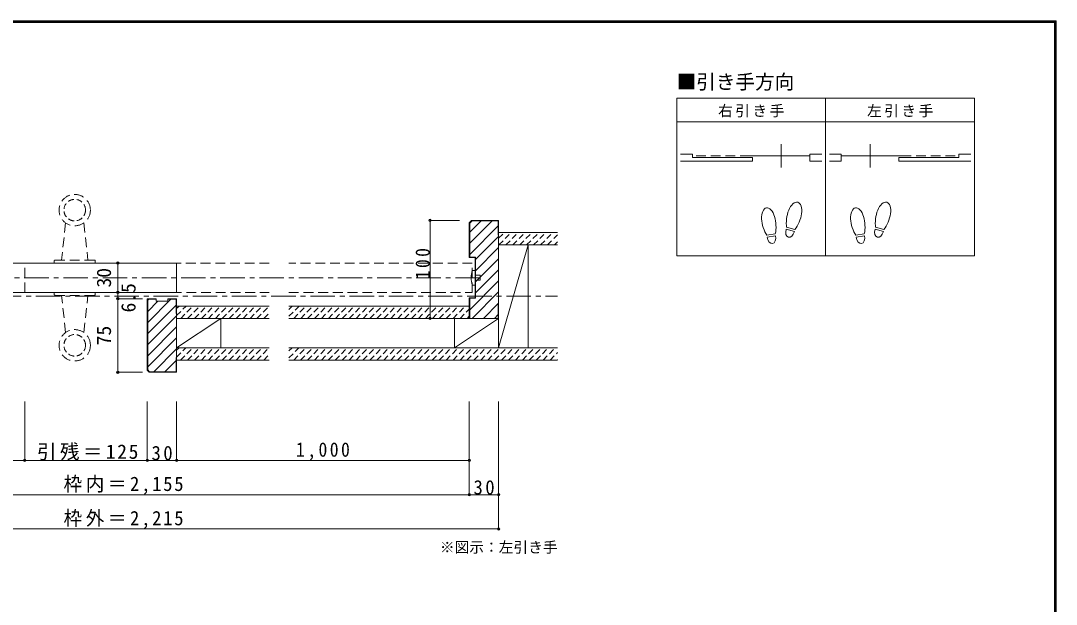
# Model space of a CAD drawing. Units: millimetres at full size, sheet at 1:5. Extents: x -973 to 977, y -718 to 696.
# Drawn here: x -80 to 977, y 100 to 696 of the extents above; entities that cross this region are included whole.
import ezdxf
from ezdxf.enums import TextEntityAlignment as Align

# ---------------------------------------------------------------- set-up
doc = ezdxf.new("R2010")
doc.units = ezdxf.units.MM
doc.header["$LTSCALE"] = 5
doc.header["$PDMODE"] = 32
doc.header["$PDSIZE"] = 2.5
for name, pattern in [('CHAIN1', [8, 5, -1, 1, -1]), ('DASHED1', [1.8, 1.2, -0.6]), ('DASHED2', [3, 2, -1])]:
    doc.linetypes.add(name, pattern=pattern)
for name, color, linetype, lineweight in [('0-1_通り芯', 4, 'CHAIN1', 9), ('0-2_柱', 3, 'Continuous', 9), ('0-3_仕上げ', 2, 'Continuous', 9), ('0-4_枠', 3, 'Continuous', 9), ('0-5_ケーシング', 3, 'Continuous', 9), ('0-6_扉', 2, 'Continuous', 9), ('0-7_金物', 7, 'Continuous', 9), ('0-8_戸当り', 3, 'Continuous', 9), ('0-A_文字', 3, 'Continuous', 9), ('0-B_寸法', 7, 'Continuous', 9), ('0-C_ハッチ', 4, 'DASHED1', 9), ('F-1_枠', 6, 'Continuous', 9)]:
    doc.layers.add(name, color=color, linetype=linetype, lineweight=lineweight)
doc.styles.add('ＭＳ ゴシック', font='')
doc.styles.get('ＭＳ ゴシック').set_extended_font_data('MS Gothic')

msp = doc.modelspace()

# ---------------------------------------------------------------- linework, layer by layer
at = {"layer": '0-1_通り芯'}
msp.add_line((-464.382, 414.494), (467.765, 414.494), dxfattribs=at)
at = {"layer": '0-2_柱', "color": 7}
for p, q in [((437.765, 466.994), (407.688, 361.994)), ((124.153, 391.994), (79.153, 361.994)), ((407.688, 391.994), (362.719, 361.994))]:
    msp.add_line(p, q, dxfattribs=at)
at = {"layer": '0-2_柱'}
for p, q in [((407.688, 466.994), (407.688, 361.994)), ((437.765, 361.994), (437.765, 466.994)), ((124.153, 361.994), (124.153, 391.994)), ((407.688, 361.994), (362.719, 361.994))]:
    msp.add_line(p, q, dxfattribs=at)
msp.add_lwpolyline([(362.719, 361.994), (362.719, 391.994), (407.688, 391.994)], dxfattribs=at)
at = {"layer": '0-3_仕上げ'}
for p, q in [((407.688, 479.494), (467.765, 479.494)), ((407.688, 466.994), (467.765, 466.994)), ((79.153, 404.494), (173.647, 404.494)), ((193.647, 404.494), (377.688, 404.494)), ((79.153, 391.994), (173.647, 391.994)), ((193.647, 391.994), (377.688, 391.994)), ((173.647, 361.994), (79.153, 361.994)), ((467.765, 361.994), (193.647, 361.994)), ((173.647, 349.494), (79.153, 349.494)), ((467.765, 349.494), (193.647, 349.494))]:
    msp.add_line(p, q, dxfattribs=at)
at = {"layer": '0-4_枠'}
for p, q in [((380.163, 491.994), (377.688, 489.519)), ((377.688, 489.519), (377.688, 453.994)), ((380.663, 491.494), (378.188, 489.019)), ((378.188, 489.019), (378.188, 454.494)), ((380.163, 491.994), (407.688, 491.994)), ((380.663, 491.494), (407.188, 491.494)), ((407.188, 491.494), (407.188, 476.994)), ((407.688, 476.994), (407.188, 476.994)), ((384.188, 454.494), (378.188, 454.494)), ((384.188, 412.494), (384.188, 454.494)), ((377.688, 412.994), (377.688, 391.994)), ((383.688, 412.994), (377.688, 412.994)), ((58.153, 411.994), (49.153, 411.994)), ((49.153, 339.115), (49.153, 411.994)), ((58.153, 411.494), (49.653, 411.494)), ((49.653, 339.322), (49.653, 411.494)), ((58.153, 411.994), (58.153, 409.494)), ((70.153, 409.494), (58.153, 409.494)), ((70.153, 411.994), (79.153, 411.994)), ((70.153, 409.494), (70.153, 411.994)), ((70.153, 411.494), (78.653, 411.494)), ((79.153, 336.994), (79.153, 411.994)), ((407.188, 405.994), (407.688, 405.994)), ((407.188, 391.994), (407.188, 405.994)), ((79.153, 351.994), (78.653, 351.994)), ((78.653, 351.994), (78.653, 337.494)), ((49.153, 339.115), (51.274, 336.994)), ((51.274, 336.994), (79.153, 336.994))]:
    msp.add_line(p, q, dxfattribs=at)
for points in [[(377.688, 391.994), (407.688, 391.994), (407.688, 491.994)], [(383.688, 412.994), (383.688, 453.994), (377.688, 453.994)], [(384.188, 412.494), (378.188, 412.494), (378.188, 391.994)], [(79.153, 396.994), (78.653, 396.994), (78.653, 411.494)], [(49.653, 339.322), (51.482, 337.494), (78.653, 337.494)]]:
    msp.add_lwpolyline(points, dxfattribs=at)
at = {"layer": '0-5_ケーシング', "linetype": 'DASHED2'}
for p, q in [((-34.097, 489.439), (-38.347, 451.494)), ((-15.597, 489.439), (-11.347, 451.494)), ((-45.847, 450.494), (-45.847, 448.494)), ((-45.847, 448.494), (-3.847, 448.494)), ((-44.847, 451.494), (-4.847, 451.494)), ((-3.847, 450.494), (-3.847, 448.494)), ((-45.847, 416.494), (-45.847, 418.494)), ((-3.847, 418.494), (-45.847, 418.494)), ((-4.847, 415.494), (-44.847, 415.494)), ((-34.097, 377.549), (-38.347, 415.494)), ((-15.597, 377.549), (-11.347, 415.494)), ((-3.847, 416.494), (-3.847, 418.494))]:
    msp.add_line(p, q, dxfattribs=at)
for centre in [(-24.847, 502.494), (-24.847, 364.494)]:
    msp.add_circle(centre, 16, dxfattribs=at)
at = {"layer": '0-5_ケーシング', "linetype": 'DASHED1'}
for centre in [(-24.847, 502.494), (-24.847, 364.494)]:
    msp.add_circle(centre, 11, dxfattribs=at)
at = {"layer": '0-5_ケーシング', "linetype": 'DASHED2'}
for centre, start, end in [((-44.847, 450.494), 90, 180), ((-4.847, 450.494), 0, 90), ((-44.847, 416.494), 180, 270), ((-4.847, 416.494), 270, 0)]:
    msp.add_arc(centre, 1, start, end, dxfattribs=at)
at = {"layer": '0-6_扉', "color": 6}
for p, q in [((79.153, 448.494), (-170.372, 448.494)), ((79.153, 418.494), (79.153, 448.494)), ((-170.372, 418.494), (79.153, 418.494))]:
    msp.add_line(p, q, dxfattribs=at)
at = {"layer": '0-6_扉', "linetype": 'DASHED2'}
for p, q in [((-75.847, 418.494), (-75.847, 448.494)), ((173.647, 448.494), (-75.847, 448.494)), ((380.688, 448.494), (193.647, 448.494)), ((380.688, 418.494), (380.688, 448.494)), ((-75.847, 418.494), (173.647, 418.494)), ((193.647, 418.494), (380.688, 418.494))]:
    msp.add_line(p, q, dxfattribs=at)
at = {"layer": '0-7_金物'}
for p, q in [((383.688, 440.994), (380.688, 440.994)), ((383.688, 435.994), (388.688, 435.994)), ((388.688, 435.994), (388.688, 430.994)), ((388.688, 430.994), (383.688, 430.994))]:
    msp.add_line(p, q, dxfattribs=at)
msp.add_lwpolyline([(380.688, 425.994), (383.688, 425.994), (383.688, 440.994)], dxfattribs=at)
msp.add_arc((408.313, 433.494), 28.625, 164.81071, 195.18929, dxfattribs=at)
at = {"layer": '0-8_戸当り'}
for p, q in [((695.933, 545.854), (695.933, 569.854)), ((786.733, 545.854), (786.733, 569.854)), ((689.958, 478.378), (681.312, 476.853)), ((690.323, 476.31), (681.677, 474.785)), ((709.426, 480.706), (700.945, 482.978)), ((709.969, 482.735), (701.489, 485.007)), ((780.758, 478.378), (772.112, 476.853)), ((781.123, 476.31), (772.477, 474.785)), ((800.226, 480.706), (791.745, 482.978)), ((800.769, 482.735), (792.289, 485.007))]:
    msp.add_line(p, q, dxfattribs=at)
at = {"layer": '0-8_戸当り', "color": 2}
for p, q in [((605.333, 559.654), (593.333, 559.654)), ((593.333, 552.454), (666.533, 552.454)), ((605.333, 556.054), (605.333, 559.654)), ((605.333, 556.054), (666.533, 556.054)), ((664.133, 557.854), (725.333, 557.854)), ((666.533, 552.454), (666.533, 556.054)), ((725.333, 552.454), (725.333, 559.654)), ((725.333, 559.654), (737.333, 559.654)), ((725.333, 552.454), (737.333, 552.454)), ((757.333, 559.654), (745.333, 559.654)), ((757.333, 552.454), (745.333, 552.454)), ((757.333, 552.454), (757.333, 559.654)), ((818.533, 557.854), (757.333, 557.854)), ((816.133, 552.454), (816.133, 556.054)), ((877.333, 556.054), (816.133, 556.054)), ((889.333, 552.454), (816.133, 552.454)), ((877.333, 556.054), (877.333, 559.654)), ((877.333, 559.654), (889.333, 559.654))]:
    msp.add_line(p, q, dxfattribs=at)
at = {"layer": '0-8_戸当り', "color": 2, "linetype": 'DASHED2'}
for p, q in [((664.133, 557.854), (605.333, 557.854)), ((818.533, 557.854), (877.333, 557.854))]:
    msp.add_line(p, q, dxfattribs=at)
at = {"layer": '0-8_戸当り'}
for centre, major_axis, ratio, start_param, end_param in [((709.214, 496.878), (3.644, 13.601), 0.5, 4.34059143, 8.22577918), ((800.014, 496.878), (3.644, 13.601), 0.5, 4.34059143, 8.22577918), ((683.297, 490.877), (-2.445, 13.867), 0.5, 4.34059143, 8.22577918), ((774.097, 490.877), (-2.445, 13.867), 0.5, 4.34059143, 8.22577918), ((683.367, 490.481), (-2.963, 16.802), 0.4, 3.84030852, 4.43255203), ((709.11, 496.489), (4.416, 16.48), 0.4, 1.85063327, 2.44287679), ((709.11, 496.489), (4.416, 16.48), 0.4, 3.84030852, 4.43255203), ((774.167, 490.481), (-2.963, 16.802), 0.4, 3.84030852, 4.43255203), ((799.91, 496.489), (4.416, 16.48), 0.4, 1.85063327, 2.44287679), ((799.91, 496.489), (4.416, 16.48), 0.4, 3.84030852, 4.43255203), ((683.367, 490.481), (-2.963, 16.802), 0.4, 1.85063327, 2.44287679), ((686, 475.548), (-1.27, 7.205), 0.6, 1.57079633, 4.71238898), ((705.185, 481.842), (1.894, 7.067), 0.6, 1.57079633, 4.71238898), ((774.167, 490.481), (-2.963, 16.802), 0.4, 1.85063327, 2.44287679), ((776.8, 475.548), (-1.27, 7.205), 0.6, 1.57079633, 4.71238898), ((795.985, 481.842), (1.894, 7.067), 0.6, 1.57079633, 4.71238898)]:
    msp.add_ellipse(centre, major_axis=major_axis, ratio=ratio, start_param=start_param, end_param=end_param, dxfattribs=at)
at = {"layer": '0-A_文字'}
for p, q in [((893.333, 616.667), (589.333, 616.667)), ((589.333, 616.667), (589.333, 455.667)), ((741.333, 616.667), (741.333, 455.667)), ((893.333, 616.667), (893.333, 455.667)), ((589.333, 592.667), (893.333, 592.667)), ((893.333, 455.667), (589.333, 455.667))]:
    msp.add_line(p, q, dxfattribs=at)
at = {"layer": '0-B_寸法', "color": 4}
for p, q in [((337.688, 491.994), (337.688, 391.994)), ((337.719, 491.994), (367.719, 491.994)), ((19.106, 448.494), (44.153, 448.494)), ((19.106, 336.994), (19.106, 448.494)), ((19.106, 418.494), (44.153, 418.494)), ((44.153, 411.994), (19.106, 411.994)), ((337.047, 391.994), (367.688, 391.994)), ((44.153, 336.994), (19.106, 336.994)), ((-75.847, 246.994), (-75.847, 306.994)), ((49.153, 246.994), (49.153, 306.994)), ((79.153, 246.994), (79.153, 306.994)), ((377.688, 211.994), (377.688, 306.994)), ((407.688, 176.994), (407.688, 306.994)), ((-374.382, 246.994), (-75.847, 246.994)), ((-75.847, 246.994), (49.153, 246.994)), ((49.153, 246.994), (79.153, 246.994)), ((79.153, 246.994), (377.688, 246.994)), ((377.688, 211.994), (-374.382, 211.994)), ((407.688, 211.994), (377.688, 211.994)), ((-404.382, 176.994), (407.688, 176.994))]:
    msp.add_line(p, q, dxfattribs=at)
at = {"layer": '0-B_寸法', "color": 4, "linetype": 'CHAIN1'}
msp.add_line((388.688, 433.494), (-385.382, 433.494), dxfattribs=at)
at = {"layer": '0-B_寸法'}
for p in [(337.688, 491.994), (19.106, 448.494), (19.106, 418.494), (19.106, 411.994), (337.688, 391.994), (19.106, 336.994), (-75.847, 246.994), (49.153, 246.994), (79.153, 246.994), (377.688, 246.994), (377.688, 211.994), (407.688, 211.994), (407.688, 176.994)]:
    msp.add_point(p, dxfattribs=at)
at = {"layer": '0-C_ハッチ', "linetype": 'Continuous'}
for p, q in [((378.188, 479.922), (389.759, 491.494)), ((378.188, 468.609), (401.073, 491.494)), ((378.188, 457.295), (407.188, 486.295)), ((384.188, 451.981), (407.688, 475.481)), ((384.188, 440.667), (407.688, 464.168)), ((384.188, 429.354), (407.688, 452.854)), ((384.188, 418.04), (407.688, 441.54)), ((378.188, 400.726), (407.688, 430.226)), ((380.769, 391.994), (407.688, 418.913)), ((49.653, 410.483), (50.664, 411.494)), ((49.653, 387.855), (73.291, 411.494)), ((49.653, 399.169), (59.978, 409.494)), ((49.653, 376.542), (78.653, 405.542)), ((392.083, 391.994), (407.688, 407.599)), ((49.653, 365.228), (79.153, 394.728)), ((403.397, 391.994), (407.188, 395.785)), ((49.653, 353.914), (79.153, 383.414)), ((49.653, 342.6), (79.153, 372.101)), ((55.86, 337.494), (79.153, 360.787)), ((67.174, 337.494), (78.653, 348.973))]:
    msp.add_line(p, q, dxfattribs=at)
at = {"layer": '0-C_ハッチ'}
for p, q in [((407.688, 473.762), (413.42, 479.494)), ((407.991, 466.994), (420.491, 479.494)), ((415.062, 466.994), (427.562, 479.494)), ((422.133, 466.994), (434.633, 479.494)), ((429.204, 466.994), (441.704, 479.494)), ((436.275, 466.994), (448.775, 479.494)), ((443.346, 466.994), (455.846, 479.494)), ((450.417, 466.994), (462.917, 479.494)), ((457.488, 466.994), (467.765, 477.27)), ((464.559, 466.994), (467.765, 470.199)), ((79.153, 394.886), (88.76, 404.494)), ((79.153, 401.957), (81.689, 404.494)), ((83.331, 391.994), (95.831, 404.494)), ((90.402, 391.994), (102.902, 404.494)), ((97.474, 391.994), (109.974, 404.494)), ((104.545, 391.994), (117.045, 404.494)), ((111.616, 391.994), (124.116, 404.494)), ((118.687, 391.994), (131.187, 404.494)), ((125.758, 391.994), (138.258, 404.494)), ((132.829, 391.994), (145.329, 404.494)), ((139.9, 391.994), (152.4, 404.494)), ((146.971, 391.994), (158.908, 403.931)), ((154.042, 391.994), (166.542, 404.494)), ((161.113, 391.994), (173.647, 404.528)), ((193.647, 401.143), (196.998, 404.494)), ((193.647, 394.072), (204.069, 404.494)), ((198.64, 391.994), (211.14, 404.494)), ((205.711, 391.994), (218.211, 404.494)), ((212.783, 391.994), (225.283, 404.494)), ((219.854, 391.994), (232.354, 404.494)), ((226.925, 391.994), (239.425, 404.494)), ((233.996, 391.994), (246.496, 404.494)), ((241.067, 391.994), (253.567, 404.494)), ((248.138, 391.994), (260.638, 404.494)), ((255.209, 391.994), (267.709, 404.494)), ((262.28, 391.994), (274.78, 404.494)), ((269.351, 391.994), (281.851, 404.494)), ((276.422, 391.994), (288.922, 404.494)), ((283.493, 391.994), (295.993, 404.494)), ((290.564, 391.994), (303.064, 404.494)), ((297.635, 391.994), (310.135, 404.494)), ((304.706, 391.994), (317.206, 404.494)), ((311.777, 391.994), (324.277, 404.494)), ((318.849, 391.994), (331.349, 404.494)), ((325.92, 391.994), (338.42, 404.494)), ((332.991, 391.994), (345.491, 404.494)), ((340.062, 391.994), (352.562, 404.494)), ((347.133, 391.994), (359.633, 404.494)), ((354.204, 391.994), (366.704, 404.494)), ((361.275, 391.994), (373.775, 404.494)), ((168.184, 391.994), (173.647, 397.457)), ((368.346, 391.994), (377.688, 401.336)), ((375.417, 391.994), (377.688, 394.265)), ((79.153, 359.531), (81.616, 361.994)), ((79.153, 352.46), (88.687, 361.994)), ((83.258, 349.494), (95.758, 361.994)), ((90.329, 349.494), (102.829, 361.994)), ((97.4, 349.494), (109.9, 361.994)), ((104.471, 349.494), (116.971, 361.994)), ((111.542, 349.494), (124.042, 361.994)), ((118.613, 349.494), (131.113, 361.994)), ((125.684, 349.494), (138.184, 361.994)), ((132.755, 349.494), (145.255, 361.994)), ((139.826, 349.494), (152.326, 361.994)), ((146.897, 349.494), (159.397, 361.994)), ((153.969, 349.494), (166.469, 361.994)), ((161.04, 349.494), (173.647, 362.101)), ((193.647, 351.645), (203.996, 361.994)), ((193.647, 358.716), (196.925, 361.994)), ((198.567, 349.494), (211.067, 361.994)), ((205.638, 349.494), (218.138, 361.994)), ((212.709, 349.494), (225.209, 361.994)), ((219.78, 349.494), (232.28, 361.994)), ((226.851, 349.494), (239.351, 361.994)), ((233.922, 349.494), (246.422, 361.994)), ((240.993, 349.494), (253.493, 361.994)), ((248.064, 349.494), (260.564, 361.994)), ((255.135, 349.494), (267.635, 361.994)), ((262.206, 349.494), (274.706, 361.994)), ((269.277, 349.494), (281.777, 361.994)), ((276.349, 349.494), (288.849, 361.994)), ((283.42, 349.494), (295.92, 361.994)), ((290.491, 349.494), (302.991, 361.994)), ((297.562, 349.494), (310.062, 361.994)), ((304.633, 349.494), (317.133, 361.994)), ((311.704, 349.494), (324.204, 361.994)), ((318.775, 349.494), (331.275, 361.994)), ((325.846, 349.494), (338.346, 361.994)), ((332.917, 349.494), (345.417, 361.994)), ((339.988, 349.494), (352.488, 361.994)), ((347.059, 349.494), (359.559, 361.994)), ((354.13, 349.494), (366.63, 361.994)), ((361.201, 349.494), (373.701, 361.994)), ((368.272, 349.494), (380.772, 361.994)), ((375.343, 349.494), (387.843, 361.994)), ((382.415, 349.494), (394.915, 361.994)), ((389.486, 349.494), (401.986, 361.994)), ((396.557, 349.494), (409.057, 361.994)), ((403.628, 349.494), (416.128, 361.994)), ((410.699, 349.494), (423.199, 361.994)), ((417.77, 349.494), (430.27, 361.994)), ((424.841, 349.494), (437.341, 361.994)), ((431.912, 349.494), (444.412, 361.994)), ((438.983, 349.494), (451.483, 361.994)), ((446.054, 349.494), (458.554, 361.994)), ((453.125, 349.494), (465.625, 361.994)), ((168.111, 349.494), (173.647, 355.03)), ((460.196, 349.494), (467.765, 357.062)), ((467.267, 349.494), (467.765, 349.991))]:
    msp.add_line(p, q, dxfattribs=at)
at = {"layer": 'F-1_枠'}
for p, q in [((-973.347, 695.833), (976.653, 695.833)), ((-973.347, 695), (976.653, 695)), ((-973.347, 694.167), (976.653, 694.167)), ((974.986, 695.833), (974.986, -700.833)), ((975.82, 695.833), (975.82, -700.833)), ((976.653, 695.833), (976.653, -700.833))]:
    msp.add_line(p, q, dxfattribs=at)

# ---------------------------------------------------------------- texts
at = {"layer": '0-A_文字', "color": 7, "style": 'ＭＳ ゴシック'}
msp.add_text('■引き手方向', height=14.66, dxfattribs=at).set_placement((589.333, 621.667), align=Align.BOTTOM_LEFT)
at = {"layer": '0-A_文字', "color": 7, "char_height": 11, "attachment_point": 7, "style": 'ＭＳ ゴシック'}
for s, insert in [('\\T1.17;右引き手', (631.583, 597.167)), ('\\T1.17;左引き手', (783.583, 597.167))]:
    msp.add_mtext(s, dxfattribs=dict(at, insert=insert))
at = {"layer": '0-B_寸法', "style": 'ＭＳ ゴシック'}
for s, p in [('30', (16.606, 423.494)), ('6.5', (41.648, 398.021)), ('75', (16.606, 364.494))]:
    msp.add_text(s, height=14.66, rotation=90, dxfattribs=at).set_placement(p, align=Align.BOTTOM_LEFT)
msp.add_text('※図示：左引き手', height=11, dxfattribs=at).set_placement((347.765, 149.539), align=Align.BOTTOM_LEFT)
at = {"layer": '0-B_寸法', "insert": (337.688, 431.994), "char_height": 14.66, "attachment_point": 7, "rotation": 90, "style": 'ＭＳ ゴシック'}
msp.add_mtext('\\T1.27;\\W0.9;100', dxfattribs=at)
at = {"layer": '0-B_寸法', "char_height": 14.66, "attachment_point": 7, "style": 'ＭＳ ゴシック'}
for s, insert in [('\\T1.17;引残＝125', (-63.347, 246.994)), ('\\T1.28;\\W0.9;1,000', (200.921, 246.994)), ('\\T1.27;\\W0.95;30', (53.528, 246.994)), ('\\T1.19;\\W0.95;枠内＝2,155', (-36.211, 211.994)), ('\\T1.27;\\W0.95;30', (382.063, 211.994)), ('\\T1.19;\\W0.95;枠外＝2,215', (-36.211, 176.994))]:
    msp.add_mtext(s, dxfattribs=dict(at, insert=insert))

doc.saveas('drawing.dxf')
